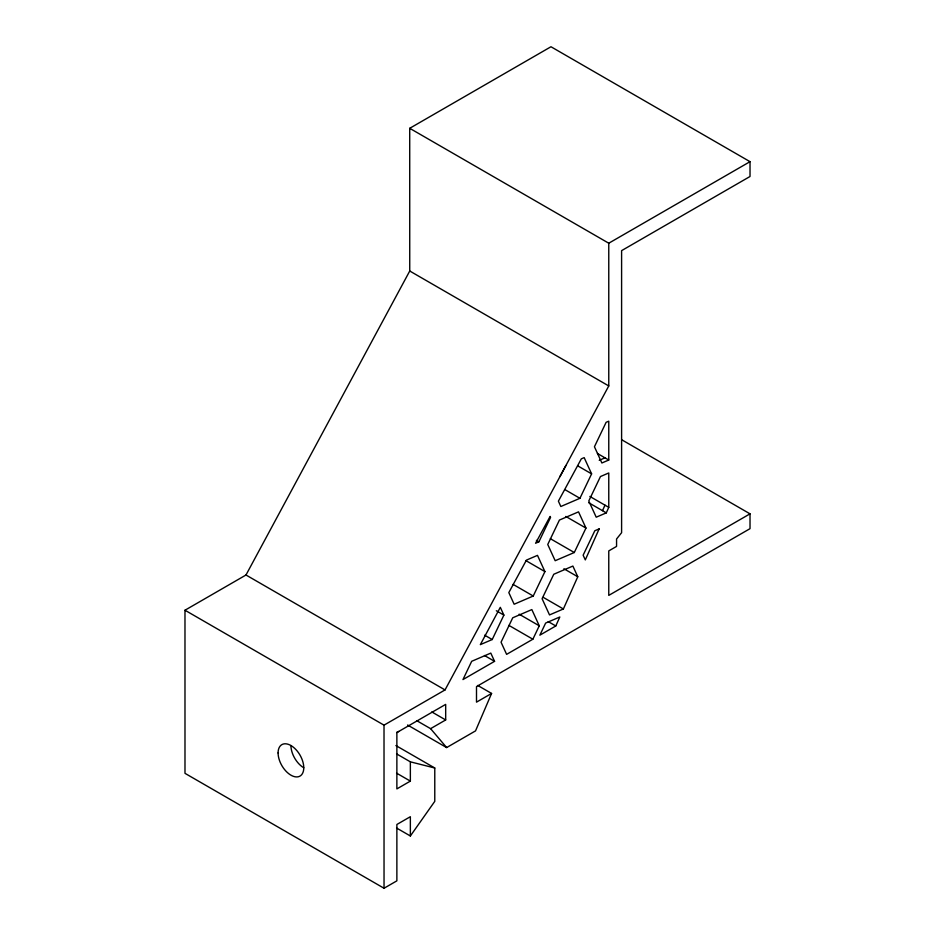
<?xml version="1.0" encoding="UTF-8"?>
<svg xmlns="http://www.w3.org/2000/svg" width="935" height="935" viewBox="0 0 935 935"><rect width="100%" height="100%" fill="white"/><g stroke="black" fill="none" stroke-linecap="round" stroke-linejoin="round"><path stroke-width="1.4" d="M608.767 507.354L608.767 472.97L600.457 476.546L588.781 500.973L596.214 517.195L606.301 512.871L608.767 507.354L589.856 496.438M608.767 460.032L608.767 421.182L606.114 422.328L594.438 446.755L601.871 462.989L608.767 460.032L597.418 453.475M750.022 161.673L550.972 46.75L409.717 128.305L409.74 271.01L245.987 575.002L184.978 610.228L384.016 725.151L445.037 689.925L608.767 385.945L608.767 243.217L750.022 161.673L750.022 176.493L621.6 250.638L621.6 532.716L616.562 538.992L616.562 546.402L608.767 550.914L608.767 595.396L750.022 513.841L750.022 528.661L476.499 686.582L476.499 702.15L491.588 693.443L477.727 685.448M491.588 693.443L475.529 730.889L446.638 747.568L407.59 725.022M602.514 510.685L604.98 505.169M555.787 625.971L559.808 616.995L545.643 623.072L539.857 635.181L555.787 625.971L548.237 621.611M563.384 608.977L577.772 576.755L572.875 566.061L553.765 574.265L542.09 598.704L549.523 614.926L563.384 608.977L543.223 597.348M559.936 476.605L565.92 465.478M492.207 639.54L503.883 615.113L500.307 607.306L480.345 644.636L492.207 639.54L484.646 635.181M538.899 541.821L550.575 517.382L550.131 516.4L535.58 543.247L538.899 541.821L536.386 540.36M533.242 596.027L544.918 571.601L537.485 555.367L526.428 560.112L508.815 592.603L514.145 604.232L533.242 596.027L513.093 584.387M579.934 498.297L591.61 473.87L584.176 457.636L581.313 458.863L558.394 501.16L560.836 506.501L579.934 498.297L564.822 489.566M532.868 639.213L539.273 625.807L531.84 609.585L512.731 617.79L501.055 642.216L506.618 654.36L532.868 639.213L508.932 625.398M574.289 552.515L585.965 528.076L578.531 511.854L559.422 520.059L547.746 544.486L555.18 560.719L574.289 552.515L550.353 538.689M396.569 828.013L410.36 835.983L434.775 801.353L434.775 767.997L395.902 745.557M494.568 661.326L462.965 679.57L471.684 661.302L490.793 653.097L494.568 661.326L484.482 655.505M396.872 732.549L445.679 704.382L445.679 719.95L430.591 728.657L416.729 720.663M396.569 753.879L410.36 761.838L410.36 781.111L396.872 788.906L396.872 732.269L398.789 731.451M184.978 610.228L184.99 773.338L384.04 888.25L396.872 880.84L396.872 824.483L410.36 816.699L410.36 835.983M599.241 460.312L604.98 457.846M410.36 761.838L434.775 767.997M409.717 128.305L608.767 243.217M409.74 271.01L608.767 385.945M621.693 439.754L750.022 513.841M577.76 465.864L591.61 473.87M588.653 502.691L606.301 512.871M565.804 516.447L585.965 528.076M563.91 568.76L577.772 576.755M526.019 560.684L544.918 571.601M519.112 614.178L539.273 625.807M496.321 610.754L503.883 615.113M245.987 575.002L445.037 689.925M431.818 711.944L445.679 719.95M396.569 773.151L410.36 781.111M430.591 728.657L446.638 747.568M384.016 725.151L384.04 888.25M303.77 767.775A18.162 10.484 60 0 1 290.937 745.534M599.148 528.894L585.298 559.901L583.136 555.191L594.812 530.753L599.148 528.894M278.092 752.944A18.162 10.484 60 0 0 297.353 776.903A18.162 10.484 60 0 0 297.353 751.226A18.162 10.484 60 0 0 278.092 752.944"/></g></svg>
